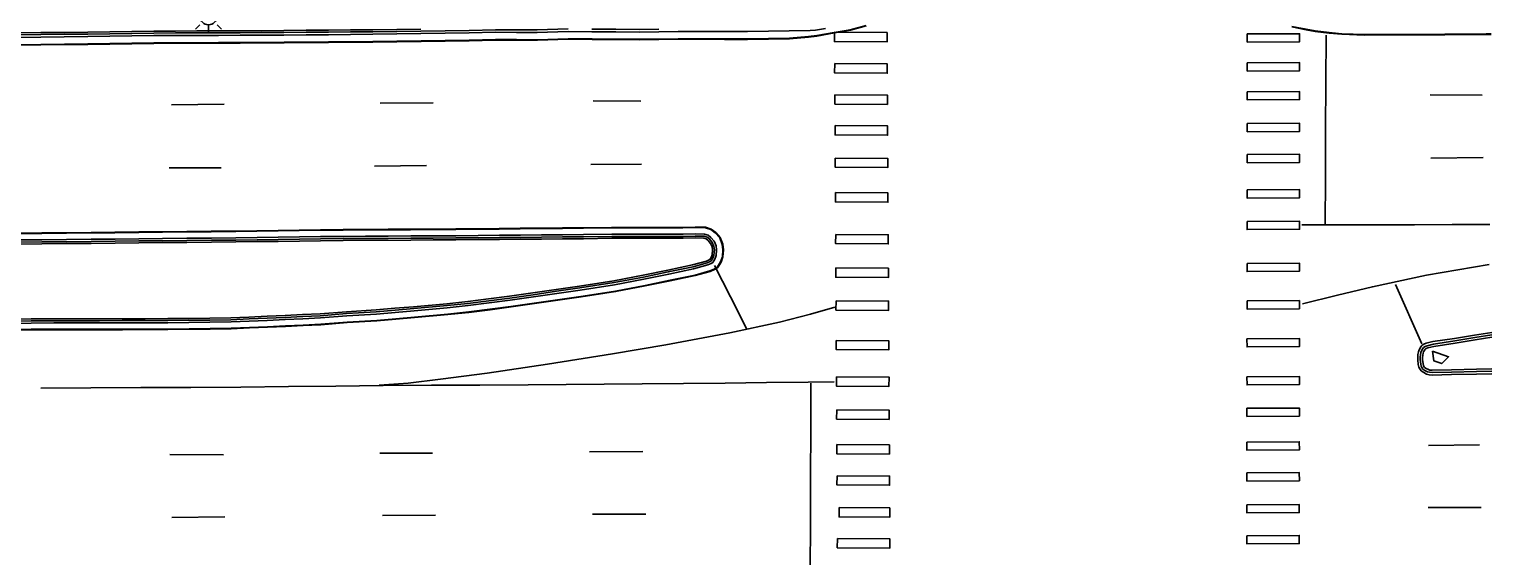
# Model space of a CAD drawing. Header units: feet. Extents: x 3174203 to 3175581, y 1715832 to 1717426.
# Drawn here: x 3175288.4 to 3175567.8, y 1716252 to 1716352.9 of the extents above; entities that cross this region are included whole.
import ezdxf

# ---------------------------------------------------------------- set-up
doc = ezdxf.new("R2010")
doc.units = ezdxf.units.FT
doc.header["$MEASUREMENT"] = 0
for name, color, linetype, lineweight in [('BACK_OF_CURB', 5, 'Continuous', 30), ('BOTTOM_OF_CURB', 3, 'Continuous', 30), ('GUTTER', 30, 'Continuous', 30), ('LIGHT_POLE', 5, 'Continuous', 30), ('PAINT_STRIPE', 4, 'Continuous', 30), ('SIGN_BOARD', 2, 'Continuous', 30), ('TOP_OF_CURB', 1, 'Continuous', 30)]:
    doc.layers.add(name, color=color, linetype=linetype, lineweight=lineweight)
doc.layers.add('PAVED_ROAD', color=140, linetype='Continuous', lineweight=30, true_color=0x38a9ff)

# ---------------------------------------------------------------- blocks, each defined once
blk = doc.blocks.new('SYM205')
at = {"lineweight": -2}
for p, q in [((0, 0.25), (0, 0.5)), ((-0.25, 0.25), (-0.375, 0.375)), ((0.25, 0.25), (0.375, 0.375)), ((0.25, 0), (0.5, 0)), ((-0.25, -0.25), (-0.375, -0.375)), ((0, -0.25), (0, -0.5)), ((0.25, -0.25), (0.375, -0.375))]:
    blk.add_line(p, q, dxfattribs=at)
at = {"lineweight": -2, "flags": 128}
blk.add_lwpolyline([(-0.5, 0), (-0.25, 0, 1), (0.25, 0, 1), (-0.25, 0)], format="xyb", dxfattribs=at)
blk = doc.blocks.new('SYM205_1')
at = {"layer": 'LIGHT_POLE', "ltscale": 0.25, "xscale": 26.246667, "yscale": 26.246667, "zscale": 26.246667}
blk.add_blockref('SYM205', (0, 0), dxfattribs=at)
blk = doc.blocks.new('SYM003')
at = {"layer": 'LIGHT_POLE', "ltscale": 0.25, "xscale": 0.5, "yscale": 0.5, "zscale": 0.5}
blk.add_blockref('SYM205_1', (0, 0), dxfattribs=at)
blk = doc.blocks.new('SYM207')
at = {"layer": 'SIGN_BOARD', "ltscale": 2.809322}
blk.add_3dface([(-1.322683, 1.213682), (-1.067804, -0.602562), (0.487143, -1.125157), (1.787212, 0.168493)], dxfattribs=at)
blk = doc.blocks.new('SYM008')
at = {"layer": 'SIGN_BOARD', "ltscale": 2.809322, "xscale": 0.5, "yscale": 0.5, "zscale": 0.5}
blk.add_blockref('SYM207', (0, 0), dxfattribs=at)

msp = doc.modelspace()

# ---------------------------------------------------------------- linework, layer by layer
at = {"layer": 'BACK_OF_CURB'}
for points in [[(3175286.061413, 1716352.1658, 5259.217713), (3175290.554278, 1716352.220058, 5259.211364), (3175295.047143, 1716352.274315, 5259.20931), (3175299.538874, 1716352.328559, 5259.211615), (3175303.739647, 1716352.390329, 5259.2172), (3175307.941553, 1716352.452116, 5259.225642), (3175312.148168, 1716352.513972, 5259.234598), (3175316.278622, 1716352.529639, 5259.24), (3175320.404368, 1716352.545287, 5259.303), (3175324.530113, 1716352.560936, 5259.228), (3175328.655858, 1716352.576584, 5259.209997), (3175332.779715, 1716352.592226, 5259.189334), (3175337.019396, 1716352.62686, 5259.169234), (3175341.260966, 1716352.661511, 5259.148512), (3175345.502536, 1716352.696161, 5259.130525), (3175349.744106, 1716352.730811, 5259.116244), (3175353.983025, 1716352.76544, 5259.105551), (3175358.585085, 1716352.831303, 5259.094615), (3175363.189794, 1716352.897203, 5259.08718)], [(3175286.064083, 1716311.800047, 5260.046137), (3175290.777953, 1716311.845692, 5260.029542), (3175295.492611, 1716311.891345, 5260.010596), (3175300.207765, 1716311.937002, 5259.994841), (3175304.749386, 1716311.986686, 5259.97825), (3175309.290512, 1716312.036364, 5259.959999), (3175313.830707, 1716312.086031, 5259.940143), (3175318.496597, 1716312.126076, 5259.924534), (3175323.163417, 1716312.166129, 5259.911491), (3175327.832771, 1716312.206203, 5259.894877), (3175331.884518, 1716312.267019, 5259.876373), (3175335.933729, 1716312.327797, 5259.857081), (3175339.982941, 1716312.388574, 5259.833564), (3175344.028887, 1716312.449303, 5259.811116), (3175348.330809, 1716312.478256, 5259.790003), (3175361.246375, 1716312.565181, 5259.736), (3175365.551563, 1716312.594156, 5259.717375), (3175369.856752, 1716312.623131, 5259.695501), (3175374.162868, 1716312.652113, 5259.673237), (3175378.183772, 1716312.688634, 5259.656808), (3175382.203748, 1716312.725147, 5259.643), (3175386.223724, 1716312.761661, 5259.624914), (3175390.2437, 1716312.798174, 5259.606282), (3175394.265707, 1716312.834705, 5259.583171), (3175399.645555, 1716312.911267, 5259.555047), (3175404.18479, 1716312.911267, 5259.535752), (3175408.72964, 1716312.911267, 5259.51685), (3175413.285207, 1716312.911267, 5259.497357), (3175415.6132, 1716312.974519, 5259.483774), (3175417.234954, 1716312.926088, 5259.470072), (3175417.701706, 1716312.787733, 5259.465592), (3175418.06749, 1716312.508924, 5259.464131), (3175418.553805, 1716311.941317, 5259.468), (3175418.829415, 1716311.252, 5259.473504), (3175418.889136, 1716310.674455, 5259.473601), (3175418.823198, 1716309.77292, 5259.472723), (3175418.649404, 1716309.251318, 5259.469544), (3175418.398109, 1716308.849077, 5259.467), (3175418.294991, 1716308.780302, 5259.467), (3175417.759358, 1716308.565959, 5259.463), (3175415.115138, 1716307.828318, 5259.455768), (3175410.382732, 1716306.847557, 5259.437244), (3175405.630282, 1716305.862643, 5259.414063), (3175400.045335, 1716304.797158, 5259.382337), (3175393.478577, 1716303.787588, 5259.344388), (3175389.02901, 1716303.144222, 5259.315603), (3175384.575948, 1716302.500351, 5259.282735), (3175380.128942, 1716301.857355, 5259.244921), (3175376.12921, 1716301.342225, 5259.213906), (3175372.132741, 1716300.827515, 5259.183441), (3175368.15901, 1716300.411786, 5259.152171), (3175361.804944, 1716299.838638, 5259.10029), (3175358.214378, 1716299.527416, 5259.073), (3175354.633, 1716299.216992, 5259.044), (3175348.953257, 1716298.878149, 5258.998024), (3175343.925162, 1716298.4872, 5258.96), (3175340.589285, 1716298.317045, 5258.937007), (3175337.246438, 1716298.146535, 5258.91043), (3175333.793533, 1716298.001376, 5258.879139), (3175330.337101, 1716297.856068, 5258.847087), (3175326.892122, 1716297.711242, 5258.814557), (3175322.880131, 1716297.659229, 5258.780026), (3175318.856679, 1716297.607067, 5258.747817), (3175314.837578, 1716297.554962, 5258.718291), (3175310.488802, 1716297.546548, 5258.681905), (3175306.135674, 1716297.538126, 5258.641067), (3175301.782547, 1716297.529704, 5258.5955), (3175297.42942, 1716297.521282, 5258.545937), (3175293.076292, 1716297.512861, 5258.493356), (3175288.714563, 1716297.504422, 5258.440115), (3175284.620731, 1716297.40723, 5258.387216)], [(3175567.78882, 1716293.98226, 5258.818501), (3175564.656703, 1716293.496369, 5258.81067), (3175560.807028, 1716292.873894, 5258.800524), (3175556.747762, 1716292.251695, 5258.786184), (3175555.584196, 1716291.95941, 5258.779753), (3175555.262769, 1716291.820067, 5258.775662), (3175555.064362, 1716291.700972, 5258.773349), (3175554.994817, 1716291.622701, 5258.772226), (3175554.789792, 1716291.234069, 5258.773417), (3175554.69425, 1716290.985555, 5258.770328), (3175554.623962, 1716290.563652, 5258.765009), (3175554.573319, 1716290.133003, 5258.755979), (3175554.573319, 1716289.743155, 5258.743777), (3175554.68129, 1716288.946536, 5258.7139), (3175554.743262, 1716288.605545, 5258.697), (3175554.828065, 1716288.435868, 5258.686566), (3175554.972083, 1716288.238708, 5258.679126), (3175555.26563, 1716288.036809, 5258.674138), (3175555.695325, 1716287.821871, 5258.669038), (3175555.999705, 1716287.736228, 5258.668418), (3175556.428541, 1716287.702359, 5258.669043), (3175560.103444, 1716287.783321, 5258.665194), (3175564.860469, 1716287.87649, 5258.664194), (3175567.798729, 1716287.934036, 5258.665928)]]:
    msp.add_polyline3d(points, dxfattribs=at)
at = {"layer": 'BOTTOM_OF_CURB'}
for points in [[(3175286.071836, 1716351.302697, 5258.756993), (3175290.564701, 1716351.356954, 5258.762626), (3175295.057566, 1716351.411212, 5258.768894), (3175299.550431, 1716351.465469, 5258.775429), (3175303.752338, 1716351.527256, 5258.778189), (3175307.954244, 1716351.589043, 5258.780351), (3175312.156151, 1716351.65083, 5258.779217), (3175316.281896, 1716351.666478, 5258.774911), (3175320.407641, 1716351.682127, 5258.767616), (3175324.533387, 1716351.697775, 5258.757272), (3175328.659132, 1716351.713424, 5258.743056), (3175332.784877, 1716351.729072, 5258.725168), (3175337.026447, 1716351.763722, 5258.703186), (3175341.268017, 1716351.798373, 5258.684032), (3175345.509587, 1716351.833023, 5258.667794), (3175349.751157, 1716351.867673, 5258.654634), (3175353.992727, 1716351.902324, 5258.642039), (3175358.597437, 1716351.968224, 5258.63175), (3175363.202146, 1716352.034125, 5258.624406), (3175367.806856, 1716352.100026, 5258.621122), (3175372.411565, 1716352.165927, 5258.614022), (3175377.427092, 1716352.28196, 5258.603142), (3175381.431213, 1716352.271314, 5258.593988), (3175385.435334, 1716352.260669, 5258.582905), (3175391.307575, 1716352.436715, 5258.566882), (3175395.876012, 1716352.401941, 5258.55061), (3175400.444449, 1716352.367166, 5258.530226), (3175405.012885, 1716352.332392, 5258.509092), (3175408.664997, 1716352.384553, 5258.492951), (3175412.317108, 1716352.436715, 5258.48057), (3175416.740298, 1716352.428021, 5258.469017), (3175421.163488, 1716352.419328, 5258.4545), (3175425.586679, 1716352.410634, 5258.44201), (3175429.583362, 1716352.476147, 5258.435445), (3175433.580046, 1716352.541659, 5258.429556), (3175437.57673, 1716352.607172, 5258.427402), (3175438.560868, 1716352.71429, 5258.425502), (3175440.490039, 1716353.02726, 5258.419876)], [(3175286.055654, 1716312.589052, 5259.594196), (3175290.770313, 1716312.634705, 5259.575), (3175295.484971, 1716312.680358, 5259.558962), (3175300.19963, 1716312.72601, 5259.540358), (3175304.740755, 1716312.775688, 5259.526962), (3175309.281881, 1716312.825366, 5259.513586), (3175313.823006, 1716312.875044, 5259.499662), (3175318.489825, 1716312.915096, 5259.48225), (3175323.156645, 1716312.955149, 5259.461565), (3175327.823464, 1716312.995202, 5259.441792), (3175331.872676, 1716313.05598, 5259.420373), (3175335.921887, 1716313.116757, 5259.394586), (3175339.971099, 1716313.177535, 5259.368), (3175344.02031, 1716313.238313, 5259.337264), (3175348.325499, 1716313.267288, 5259.308574), (3175352.630687, 1716313.296263, 5259.280595), (3175356.935876, 1716313.325238, 5259.2565), (3175361.241064, 1716313.354213, 5259.2345), (3175365.546253, 1716313.383188, 5259.214688), (3175369.851441, 1716313.412163, 5259.19825), (3175374.15663, 1716313.441138, 5259.182399), (3175378.176606, 1716313.477651, 5259.172285), (3175382.196582, 1716313.514164, 5259.158164), (3175386.216558, 1716313.550678, 5259.140871), (3175390.236534, 1716313.587191, 5259.12536), (3175394.25651, 1716313.623704, 5259.11034), (3175399.639941, 1716313.700317, 5259.090903), (3175404.18479, 1716313.700317, 5259.071927), (3175408.72964, 1716313.700317, 5259.052286), (3175413.27449, 1716313.700317, 5259.028977), (3175415.614262, 1716313.763889, 5259.014914), (3175417.360944, 1716313.711727, 5259.001721), (3175418.064831, 1716313.50308, 5258.994755), (3175418.612298, 1716313.085786, 5258.990083), (3175419.237976, 1716312.355522, 5258.988725), (3175419.602954, 1716311.442692, 5258.988179), (3175419.681164, 1716310.686347, 5258.984644), (3175419.602954, 1716309.617032, 5258.97545), (3175419.368325, 1716308.912849, 5258.975882), (3175418.977277, 1716308.286908, 5258.977794), (3175418.664438, 1716308.078262, 5258.985951), (3175418.012691, 1716307.817453, 5259.004), (3175415.301423, 1716307.061108, 5259.054), (3175410.542855, 1716306.074926, 5259.003), (3175405.784286, 1716305.088743, 5259.031), (3175400.179261, 1716304.019428, 5258.999), (3175393.594987, 1716303.007165, 5258.941586), (3175389.141925, 1716302.363293, 5258.906792), (3175384.688863, 1716301.719422, 5258.873464), (3175380.235801, 1716301.075551, 5258.843514), (3175376.23, 1716300.559639, 5258.812881), (3175372.2242, 1716300.043727, 5258.7784), (3175368.235508, 1716299.626433, 5258.744684), (3175361.874456, 1716299.052655, 5258.68977), (3175358.282515, 1716298.741314, 5258.655197), (3175354.690574, 1716298.429974, 5258.616564), (3175349.007339, 1716298.090923, 5258.556612), (3175343.975852, 1716297.69971, 5258.504059), (3175340.62948, 1716297.52902, 5258.471461), (3175337.283108, 1716297.35833, 5258.438375), (3175333.826676, 1716297.213023, 5258.401484), (3175330.370244, 1716297.067715, 5258.36725), (3175326.913812, 1716296.922407, 5258.336433), (3175322.89036, 1716296.870246, 5258.300569), (3175318.866908, 1716296.818084, 5258.265431), (3175314.843456, 1716296.765922, 5258.234118), (3175310.490328, 1716296.7575, 5258.200027), (3175306.137201, 1716296.749078, 5258.161464), (3175301.784073, 1716296.740656, 5258.118), (3175297.430946, 1716296.732234, 5258.06975), (3175293.077819, 1716296.723812, 5258.016827), (3175288.724691, 1716296.71539, 5257.960231), (3175284.639459, 1716296.618402, 5257.902997)], [(3175567.787284, 1716294.920203, 5258.480961), (3175564.511649, 1716294.412047, 5258.477), (3175560.662802, 1716293.789707, 5258.492), (3175556.564192, 1716293.161477, 5258.443), (3175555.284906, 1716292.840124, 5258.411307), (3175554.837993, 1716292.64638, 5258.400457), (3175554.465566, 1716292.42283, 5258.394167), (3175554.227213, 1716292.15457, 5258.39245), (3175553.944169, 1716291.618049, 5258.394444), (3175553.795198, 1716291.230562, 5258.399696), (3175553.705816, 1716290.694041, 5258.410497), (3175553.646227, 1716290.187328, 5258.424), (3175553.646227, 1716289.680614, 5258.414), (3175553.765404, 1716288.801316, 5258.357), (3175553.854786, 1716288.309506, 5258.324847), (3175554.033551, 1716287.951826, 5258.30054), (3175554.316596, 1716287.564338, 5258.280057), (3175554.793302, 1716287.236465, 5258.256761), (3175555.359391, 1716286.953301, 5258.23716), (3175555.836097, 1716286.819171, 5258.218705), (3175556.402186, 1716286.774461, 5258.194), (3175560.122731, 1716286.856429, 5258.165), (3175564.878623, 1716286.949575, 5258.214), (3175567.800248, 1716287.006797, 5258.218915)]]:
    msp.add_polyline3d(points, dxfattribs=at)
at = {"layer": 'GUTTER'}
for points in [[(3175286.087411, 1716349.915975, 5258.8455), (3175290.581274, 1716349.970245, 5258.845313), (3175295.075137, 1716350.024514, 5258.846844), (3175299.569, 1716350.078784, 5258.845068), (3175303.768992, 1716350.140542, 5258.839862), (3175307.968984, 1716350.202301, 5258.830771), (3175312.168976, 1716350.26406, 5258.820964), (3175316.293815, 1716350.279705, 5258.81275), (3175320.418654, 1716350.29535, 5258.8075), (3175324.543493, 1716350.310995, 5258.8042), (3175328.668333, 1716350.32664, 5258.79645), (3175332.793172, 1716350.342285, 5258.78785), (3175337.0362, 1716350.376947, 5258.7745), (3175341.279229, 1716350.411609, 5258.763469), (3175345.522257, 1716350.446272, 5258.755), (3175349.765286, 1716350.480934, 5258.744442), (3175354.008314, 1716350.515596, 5258.73106), (3175358.615617, 1716350.581534, 5258.716), (3175363.22292, 1716350.647472, 5258.700875), (3175367.830223, 1716350.71341, 5258.6895), (3175372.437526, 1716350.779347, 5258.682842), (3175377.441288, 1716350.895109, 5258.672391), (3175381.447781, 1716350.884457, 5258.66), (3175385.454274, 1716350.873805, 5258.644577), (3175391.323081, 1716351.049748, 5258.625077), (3175395.887891, 1716351.015001, 5258.614), (3175400.452701, 1716350.980254, 5258.599937), (3175405.017511, 1716350.945508, 5258.585306), (3175408.671579, 1716350.997697, 5258.571), (3175412.325648, 1716351.049887, 5258.557768), (3175416.749326, 1716351.041192, 5258.542479), (3175421.173004, 1716351.032498, 5258.526631), (3175425.596681, 1716351.023803, 5258.507607), (3175429.599728, 1716351.08942, 5258.487092), (3175433.602775, 1716351.155037, 5258.46282), (3175437.268357, 1716351.452541, 5258.439821), (3175438.832561, 1716351.646284, 5258.429028), (3175442.175816, 1716352.270828, 5258.403672), (3175445.232532, 1716352.772884, 5258.376882), (3175448.243626, 1716353.594431, 5258.346)], [(3175567.693807, 1716351.980304, 5257.553594), (3175566.728445, 1716351.973825, 5257.559918), (3175562.77209, 1716351.947274, 5257.58992), (3175558.815735, 1716351.920722, 5257.624108), (3175554.859379, 1716351.894171, 5257.659061), (3175551.072626, 1716351.882339, 5257.696595), (3175547.285873, 1716351.870507, 5257.732897), (3175543.49912, 1716351.858675, 5257.7648), (3175539.172314, 1716352.002837, 5257.797402), (3175536.74481, 1716352.231291, 5257.815225), (3175534.049466, 1716352.566446, 5257.831), (3175532.329197, 1716352.857691, 5257.837492), (3175529.602045, 1716353.410031, 5257.846192)], [(3175286.042805, 1716313.791828, 5259.465), (3175290.757612, 1716313.837482, 5259.449), (3175295.47242, 1716313.883136, 5259.438), (3175300.187228, 1716313.92879, 5259.423), (3175304.728574, 1716313.97847, 5259.407), (3175309.26992, 1716314.028151, 5259.393), (3175313.811266, 1716314.077831, 5259.374895), (3175318.477269, 1716314.117877, 5259.35175), (3175323.143273, 1716314.157922, 5259.33075), (3175327.809276, 1716314.197968, 5259.312899), (3175331.858766, 1716314.25875, 5259.295), (3175335.908256, 1716314.319532, 5259.27325), (3175339.957746, 1716314.380314, 5259.2495), (3175344.007236, 1716314.441096, 5259.227), (3175348.312934, 1716314.470074, 5259.206375), (3175352.618632, 1716314.499053, 5259.19), (3175356.924329, 1716314.528031, 5259.175875), (3175361.230027, 1716314.55701, 5259.1585), (3175365.535724, 1716314.585988, 5259.138063), (3175369.841422, 1716314.614966, 5259.12025), (3175374.14712, 1716314.643945, 5259.103914), (3175378.166194, 1716314.68045, 5259.08425), (3175382.185268, 1716314.716955, 5259.0695), (3175386.204341, 1716314.75346, 5259.056063), (3175390.223415, 1716314.789965, 5259.03975), (3175394.242489, 1716314.82647, 5259.023092), (3175399.631382, 1716314.90316, 5259.005275), (3175404.173639, 1716314.90316, 5258.989), (3175408.715895, 1716314.90316, 5258.97225), (3175413.258152, 1716314.90316, 5258.95643), (3175415.615881, 1716314.96722, 5258.951), (3175417.553006, 1716314.909371, 5258.945), (3175418.618385, 1716314.59357, 5258.938356), (3175419.442816, 1716313.965168, 5258.929), (3175420.28094, 1716312.986946, 5258.918913), (3175420.782152, 1716311.733387, 5258.912428), (3175420.888546, 1716310.704477, 5258.91), (3175420.79163, 1716309.379394, 5258.909), (3175420.464263, 1716308.39688, 5258.911), (3175419.860172, 1716307.429928, 5258.913), (3175419.227631, 1716307.008056, 5258.913), (3175418.398877, 1716306.676415, 5258.913), (3175415.5854, 1716305.891557, 5258.908736), (3175410.802227, 1716304.900276, 5258.89829), (3175406.019054, 1716303.908994, 5258.88726), (3175400.383421, 1716302.83384, 5258.870527), (3175397.077933, 1716302.325655, 5258.85863), (3175393.772444, 1716301.817471, 5258.8434), (3175389.314529, 1716301.172898, 5258.818267), (3175384.856614, 1716300.528325, 5258.789223), (3175380.398699, 1716299.883752, 5258.756499), (3175376.38116, 1716299.366329, 5258.724), (3175372.363622, 1716298.848905, 5258.69), (3175368.352122, 1716298.429225, 5258.654087), (3175361.980421, 1716297.854486, 5258.597745), (3175358.379381, 1716297.542357, 5258.568), (3175354.778341, 1716297.230228, 5258.535001), (3175349.089784, 1716296.890859, 5258.478261), (3175344.053124, 1716296.499244, 5258.423984), (3175340.696066, 1716296.328009, 5258.387765), (3175337.339007, 1716296.156774, 5258.354717), (3175333.874964, 1716296.011146, 5258.321), (3175330.41092, 1716295.865519, 5258.28834), (3175326.946876, 1716295.719891, 5258.258361), (3175322.91539, 1716295.667625, 5258.224), (3175318.883903, 1716295.615359, 5258.18875), (3175314.852416, 1716295.563094, 5258.15048), (3175310.500368, 1716295.554674, 5258.105836), (3175306.148321, 1716295.546254, 5258.060587), (3175301.796274, 1716295.537834, 5258.012), (3175297.444226, 1716295.529414, 5257.961), (3175293.092179, 1716295.520994, 5257.913), (3175288.740131, 1716295.512574, 5257.862), (3175284.656191, 1716295.415617, 5257.81625)]]:
    msp.add_polyline3d(points, dxfattribs=at)
at = {"layer": 'PAINT_STRIPE', "extrusion": (0.9999883091289504, -0.0048354529695625, 4.26246609e-08), "elevation": 3167199.67252, "flags": 128}
msp.add_lwpolyline([(1731650.580258, 5258.218999), (1731659.641235, 5258.09814), (1731668.702211, 5257.973485), (1731677.763188, 5257.84814), (1731686.824164, 5257.718999)], dxfattribs=at)
at = {"layer": 'PAINT_STRIPE', "extrusion": (0.0025754946538137, 1.59056222483e-05, 0.9999966832816495), "elevation": 13464.307881, "flags": 128}
msp.add_lwpolyline([(3175331.336221, 1716338.547616), (3175341.430984, 1716338.609959)], dxfattribs=at)
at = {"layer": 'PAINT_STRIPE', "extrusion": (0.0041764859314635, -3.81594344393e-05, 0.9999912777165217), "elevation": 18455.239814, "flags": 128}
msp.add_lwpolyline([(3175346.460809, 1716339.892012), (3175355.558608, 1716339.808889)], dxfattribs=at)
at = {"layer": 'PAINT_STRIPE', "extrusion": (0.0099372212162496, -9.18079599225e-05, 0.9999506203837256), "elevation": 36656.225254, "flags": 128}
msp.add_lwpolyline([(3175346.970634, 1716343.714287), (3175356.932328, 1716343.622258)], dxfattribs=at)
at = {"layer": 'PAINT_STRIPE', "extrusion": (0.0021746454016301, 2.23374977287e-05, 0.9999976352064106), "elevation": 12202.54053, "flags": 128}
msp.add_lwpolyline([(3175296.560163, 1716338.146852), (3175306.675688, 1716338.250756)], dxfattribs=at)
at = {"layer": 'PAINT_STRIPE', "extrusion": (0.009206579009696, 0.0001148972103509, 0.9999576119524114), "elevation": 34691.022076, "flags": 128}
msp.add_lwpolyline([(3175373.160492, 1716324.254877), (3175383.15179, 1716324.379563)], dxfattribs=at)
at = {"layer": 'PAINT_STRIPE', "extrusion": (0.0031092731314035, 4.8605332425e-06, 0.999995166186802), "elevation": 15140.457662, "flags": 128}
msp.add_lwpolyline([(3175283.366228, 1716326.320164), (3175293.33638, 1716326.33575)], dxfattribs=at)
at = {"layer": 'PAINT_STRIPE', "extrusion": (0.0040171192928906, 4.58169644588e-05, 0.9999919302941362), "elevation": 18093.445502, "flags": 128}
msp.add_lwpolyline([(3175307.563251, 1716325.861377), (3175317.51934, 1716325.97493)], dxfattribs=at)
at = {"layer": 'PAINT_STRIPE', "extrusion": (0.0037030834001436, 3.16652309057e-05, 0.9999931430618136), "elevation": 17071.980716, "flags": 128}
msp.add_lwpolyline([(3175354.394306, 1716326.463609), (3175364.115224, 1716326.546733)], dxfattribs=at)
at = {"layer": 'PAINT_STRIPE', "extrusion": (-0.8925602590951255, -0.4509281360526607, 3.401623235e-07), "elevation": -3608184.495565, "flags": 128}
msp.add_lwpolyline([(-100022.189284, 5260.146368), (-100015.423593, 5260.069493), (-100008.657902, 5259.995368)], dxfattribs=at)
at = {"layer": 'PAINT_STRIPE', "extrusion": (-0.0003247597865687, 0.0007376566015515, 0.999999675196857), "elevation": 5493.098568, "flags": 128}
msp.add_lwpolyline([(3175555.960749, 1716289.129848), (3175550.961415, 1716300.48529)], dxfattribs=at)
at = {"layer": 'PAINT_STRIPE', "extrusion": (-0.9999917175308785, 0.0040699962706221, 3.63888854e-08), "elevation": -3168426.13857, "flags": 128}
msp.add_lwpolyline([(-1729159.33235, 5258.386295), (-1729168.248447, 5258.482417), (-1729177.164543, 5258.579065), (-1729186.080639, 5258.678803), (-1729194.996736, 5258.782295)], dxfattribs=at)
at = {"layer": 'PAINT_STRIPE', "extrusion": (-0.0082429265945007, -2.97719096576e-05, 0.9999660260602814), "elevation": -20967.4555, "flags": 128}
msp.add_lwpolyline([(3175290.827442, 1716271.192811), (3175300.89655, 1716271.229177)], dxfattribs=at)
at = {"layer": 'PAINT_STRIPE', "extrusion": (-0.0057759038591189, -4.11290479002e-05, 0.9999833184823692), "elevation": -13153.107878, "flags": 128}
msp.add_lwpolyline([(3175372.800244, 1716271.560313), (3175383.014577, 1716271.633046)], dxfattribs=at)
at = {"layer": 'PAINT_STRIPE', "extrusion": (0.0103605666243049, 0.0001132082622957, 0.9999463214808645), "elevation": 38352.537907, "flags": 128}
msp.add_lwpolyline([(3175330.826963, 1716268.986418), (3175340.574301, 1716269.09292)], dxfattribs=at)
at = {"layer": 'PAINT_STRIPE', "extrusion": (-0.0116082473348429, 4.11834354203e-05, 0.999932621178916), "elevation": -31531.906777, "flags": 128}
msp.add_lwpolyline([(3175162.309165, 1716272.858932), (3175172.560368, 1716272.822566)], dxfattribs=at)
at = {"layer": 'PAINT_STRIPE', "extrusion": (0.0116476426657199, 1.30669908378e-05, 0.9999321638239193), "elevation": 42267.636077, "flags": 128}
msp.add_lwpolyline([(3175278.982708, 1716260.911874), (3175289.1135, 1716260.923239)], dxfattribs=at)
at = {"layer": 'PAINT_STRIPE', "extrusion": (-0.0115073130891158, -0.0001631330871675, 0.9999337753736819), "elevation": -31562.308857, "flags": 128}
msp.add_lwpolyline([(3175165.874387, 1716254.409956), (3175175.952908, 1716254.552824)], dxfattribs=at)
at = {"layer": 'PAINT_STRIPE', "extrusion": (-0.0109833042886641, -7.90538897205e-05, 0.9999396785693551), "elevation": -29754.07486, "flags": 128}
msp.add_lwpolyline([(3175222.08003, 1716257.580753), (3175232.185755, 1716257.653486)], dxfattribs=at)
at = {"layer": 'PAINT_STRIPE', "extrusion": (-0.006591440637824, -8.1818274377e-06, 0.9999782761857259), "elevation": -15686.408461, "flags": 128}
msp.add_lwpolyline([(3175361.655042, 1716260.037934), (3175371.819724, 1716260.050551)], dxfattribs=at)
at = {"layer": 'PAINT_STRIPE'}
for points in [[(3175531.501449, 1716315.490694, 5258.384), (3175538.662268, 1716315.490694, 5258.337625), (3175545.823087, 1716315.490694, 5258.287), (3175553.032371, 1716315.514939, 5258.23575), (3175560.241656, 1716315.539183, 5258.188), (3175567.450941, 1716315.563427, 5258.14)], [(3175531.624128, 1716300.391778, 5258.463), (3175538.312405, 1716302.028271, 5258.4205), (3175545.000683, 1716303.664763, 5258.382282), (3175555.360243, 1716305.846753, 5258.322), (3175567.282825, 1716307.883277, 5258.249)], [(3175355.236082, 1716284.836755, 5258.306), (3175360.749312, 1716285.249403, 5258.348672), (3175366.939084, 1716285.955952, 5258.393329), (3175375.849864, 1716287.161242, 5258.453943), (3175387.377796, 1716288.865272, 5258.528778), (3175399.819654, 1716290.839454, 5258.609), (3175409.997468, 1716292.564265, 5258.670356), (3175422.210845, 1716294.829378, 5258.74015), (3175431.703214, 1716296.865902, 5258.791414), (3175437.602192, 1716298.382905, 5258.821), (3175442.254907, 1716299.754441, 5258.845)], [(3175290.549531, 1716284.262394, 5257.607), (3175300.112652, 1716284.31532, 5257.714121), (3175309.675772, 1716284.368246, 5257.817183), (3175319.238893, 1716284.421172, 5257.916009), (3175328.802014, 1716284.474099, 5258.016998), (3175337.865114, 1716284.571076, 5258.114072), (3175346.928215, 1716284.668053, 5258.215), (3175355.991316, 1716284.765031, 5258.309), (3175365.231218, 1716284.81253, 5258.374), (3175374.47112, 1716284.860029, 5258.454), (3175383.711022, 1716284.907528, 5258.504), (3175390.958387, 1716284.967149, 5258.518026), (3175398.205752, 1716285.02677, 5258.535857), (3175405.453117, 1716285.086392, 5258.557674), (3175413.38636, 1716285.168216, 5258.585879), (3175421.319602, 1716285.250041, 5258.613363), (3175429.252845, 1716285.331866, 5258.636921), (3175437.186087, 1716285.41369, 5258.656782), (3175442.134789, 1716285.455252, 5258.667)]]:
    msp.add_polyline3d(points, dxfattribs=at)
for points in [[(3175442.226155, 1716352.284659, 5258.458702), (3175452.26666, 1716352.221745, 5258.411944), (3175452.255604, 1716350.457216, 5258.412298), (3175442.215098, 1716350.52013, 5258.459056)], [(3175521.065651, 1716351.960858, 5257.99275), (3175531.078912, 1716352.023092, 5257.910493), (3175531.088599, 1716350.464564, 5257.91025), (3175521.075338, 1716350.402331, 5257.992507)], [(3175442.259784, 1716346.294426, 5258.566), (3175452.300289, 1716346.231512, 5258.529449), (3175452.289233, 1716344.466982, 5258.529674), (3175442.248727, 1716344.529896, 5258.567)], [(3175521.072308, 1716346.433173, 5258.097782), (3175531.085569, 1716346.495407, 5258.015281), (3175531.095255, 1716344.93688, 5258.015718), (3175521.081994, 1716344.874646, 5258.098219)], [(3175442.293211, 1716340.340139, 5258.629847), (3175452.333717, 1716340.277225, 5258.581345), (3175452.32266, 1716338.512696, 5258.582153), (3175442.282154, 1716338.57561, 5258.630655)], [(3175521.068088, 1716340.905731, 5258.163089), (3175531.081349, 1716340.967964, 5258.094745), (3175531.091036, 1716339.409437, 5258.095), (3175521.077775, 1716339.347203, 5258.163255)], [(3175442.326303, 1716334.445537, 5258.701832), (3175452.366809, 1716334.382624, 5258.650904), (3175452.355752, 1716332.618094, 5258.651668), (3175442.315246, 1716332.681008, 5258.702596)], [(3175521.063455, 1716334.836138, 5258.233518), (3175531.076716, 1716334.898372, 5258.17152), (3175531.086402, 1716333.339845, 5258.171982), (3175521.073141, 1716333.277611, 5258.23398)], [(3175442.361075, 1716328.251702, 5258.780436), (3175452.401581, 1716328.188788, 5258.728054), (3175452.390524, 1716326.424259, 5258.728564), (3175442.350019, 1716326.487173, 5258.780946)], [(3175521.058933, 1716328.912381, 5258.311219), (3175531.072194, 1716328.974615, 5258.254591), (3175531.08188, 1716327.416087, 5258.254781), (3175521.068619, 1716327.353854, 5258.311409)], [(3175521.053766, 1716322.144151, 5258.388089), (3175531.067027, 1716322.206385, 5258.332926), (3175531.076713, 1716320.647857, 5258.333411), (3175521.063452, 1716320.585624, 5258.388574)], [(3175442.398192, 1716321.640206, 5258.848), (3175452.438698, 1716321.577292, 5258.789309), (3175452.427641, 1716319.812762, 5258.789489), (3175442.387135, 1716319.875676, 5258.847691)], [(3175442.442999, 1716313.65893, 5258.855461), (3175452.483504, 1716313.596016, 5258.816659), (3175452.472448, 1716311.831487, 5258.816539), (3175442.431942, 1716311.894401, 5258.855)], [(3175521.049181, 1716316.138471, 5258.438), (3175531.062442, 1716316.200705, 5258.384056), (3175531.072129, 1716314.642177, 5258.384257), (3175521.058868, 1716314.579944, 5258.438444)], [(3175521.043054, 1716308.111751, 5258.480909), (3175531.056315, 1716308.173985, 5258.438926), (3175531.066001, 1716306.615457, 5258.439091), (3175521.05274, 1716306.553224, 5258.481074)], [(3175442.479036, 1716307.239734, 5258.851476), (3175452.519542, 1716307.17682, 5258.815), (3175452.508485, 1716305.412291, 5258.814), (3175442.467979, 1716305.475205, 5258.851401)], [(3175442.514294, 1716300.959384, 5258.84064), (3175452.554799, 1716300.89647, 5258.812), (3175452.543743, 1716299.131941, 5258.81136), (3175442.503237, 1716299.194855, 5258.840461)], [(3175521.037573, 1716300.931949, 5258.494787), (3175531.050834, 1716300.994183, 5258.461591), (3175531.06052, 1716299.435656, 5258.461213), (3175521.047259, 1716299.373422, 5258.494409)], [(3175442.556759, 1716293.395186, 5258.73685), (3175452.597265, 1716293.332272, 5258.717449), (3175452.586208, 1716291.567743, 5258.71715), (3175442.545702, 1716291.630657, 5258.736551)], [(3175521.032061, 1716293.711617, 5258.416133), (3175531.045322, 1716293.773851, 5258.377079), (3175531.055008, 1716292.215324, 5258.376867), (3175521.041747, 1716292.15309, 5258.415921)], [(3175442.595855, 1716286.431068, 5258.647345), (3175452.636361, 1716286.368154, 5258.645404), (3175452.625304, 1716284.603625, 5258.644655), (3175442.584799, 1716284.666539, 5258.646596)], [(3175521.026516, 1716286.4473, 5258.335645), (3175531.039777, 1716286.509534, 5258.282922), (3175531.049463, 1716284.951007, 5258.282355), (3175521.036202, 1716284.888773, 5258.335078)], [(3175442.631366, 1716280.105617, 5258.577), (3175452.671872, 1716280.042703, 5258.5673), (3175452.660815, 1716278.278173, 5258.567), (3175442.62031, 1716278.341087, 5258.5767)], [(3175521.021907, 1716280.410437, 5258.252098), (3175531.035168, 1716280.472671, 5258.210115), (3175531.044855, 1716278.914143, 5258.209902), (3175521.031594, 1716278.85191, 5258.251885)], [(3175442.668518, 1716273.487939, 5258.515), (3175452.709024, 1716273.425026, 5258.50468), (3175452.697967, 1716271.660496, 5258.50465), (3175442.657461, 1716271.72341, 5258.516)], [(3175521.016977, 1716273.952853, 5258.199622), (3175531.030238, 1716274.015087, 5258.149828), (3175531.039925, 1716272.456559, 5258.149378), (3175521.026664, 1716272.394325, 5258.199172)], [(3175442.702001, 1716267.523701, 5258.466985), (3175452.742507, 1716267.460787, 5258.460195), (3175452.73145, 1716265.696258, 5258.460015), (3175442.690944, 1716265.759172, 5258.466805)], [(3175521.01249, 1716268.074446, 5258.157003), (3175531.025751, 1716268.136679, 5258.103792), (3175531.035437, 1716266.578152, 5258.103497), (3175521.022176, 1716266.515918, 5258.156708)], [(3175443.09547, 1716261.424278, 5258.400514), (3175452.776736, 1716261.363615, 5258.410677), (3175452.765679, 1716259.599086, 5258.409986), (3175443.084414, 1716259.659749, 5258.399823)], [(3175521.007826, 1716261.964877, 5258.114873), (3175531.021087, 1716262.027111, 5258.058), (3175531.030773, 1716260.468584, 5258.057127), (3175521.017512, 1716260.40635, 5258.114731)], [(3175442.769385, 1716255.520749, 5258.338725), (3175452.809891, 1716255.457835, 5258.347455), (3175452.798834, 1716253.693306, 5258.347275), (3175442.758329, 1716253.75622, 5258.338545)], [(3175521.003314, 1716256.054041, 5258.067932), (3175531.016575, 1716256.116275, 5258.008375), (3175531.026261, 1716254.557747, 5258.008068), (3175521.013, 1716254.495513, 5258.067625)]]:
    msp.add_3dface(points, dxfattribs=at)
at = {"layer": 'PAVED_ROAD'}
for points in [[(3175286.088619, 1716349.815982, 5258.8515), (3175290.582481, 1716349.870252, 5258.8515), (3175295.076344, 1716349.924521, 5258.853216), (3175299.570338, 1716349.978793, 5258.851705), (3175303.770462, 1716350.040553, 5258.84714), (3175307.970454, 1716350.102312, 5258.838913), (3175312.169901, 1716350.164062, 5258.83), (3175316.294195, 1716350.179705, 5258.820563), (3175324.543873, 1716350.210996, 5258.81081), (3175328.668712, 1716350.226641, 5258.805247), (3175332.79377, 1716350.242287, 5258.795957), (3175337.037017, 1716350.276951, 5258.782907), (3175341.280046, 1716350.311613, 5258.772039), (3175345.523074, 1716350.346275, 5258.76375), (3175349.766103, 1716350.380937, 5258.75375), (3175354.009438, 1716350.415602, 5258.741528), (3175358.617048, 1716350.481544, 5258.725), (3175363.224351, 1716350.547482, 5258.710688), (3175367.831654, 1716350.61342, 5258.69975), (3175372.439398, 1716350.679364, 5258.691574), (3175377.442312, 1716350.795105, 5258.679335), (3175381.447515, 1716350.784457, 5258.667), (3175385.45564, 1716350.773801, 5258.652981), (3175391.324199, 1716350.949737, 5258.633593), (3175395.88713, 1716350.915004, 5258.62225), (3175400.45194, 1716350.880257, 5258.608878), (3175405.017844, 1716350.845502, 5258.592167), (3175408.673008, 1716350.897708, 5258.578248), (3175412.326264, 1716350.949886, 5258.564687), (3175416.749129, 1716350.941193, 5258.552), (3175421.172807, 1716350.932498, 5258.535632), (3175425.597402, 1716350.923802, 5258.51522), (3175429.601367, 1716350.989434, 5258.492508), (3175433.607645, 1716351.055104, 5258.469), (3175437.278552, 1716351.353039, 5258.447557), (3175438.847903, 1716351.54742, 5258.435464), (3175442.193103, 1716352.172327, 5258.407388), (3175445.253854, 1716352.675046, 5258.378182), (3175448.274752, 1716353.499268, 5258.345)], [(3175567.693971, 1716351.880302, 5257.575096), (3175566.729117, 1716351.873827, 5257.580933), (3175562.772761, 1716351.847276, 5257.607998), (3175558.816406, 1716351.820724, 5257.638189), (3175554.859871, 1716351.794172, 5257.668947), (3175551.072939, 1716351.78234, 5257.701364), (3175547.286186, 1716351.770508, 5257.735932), (3175543.497611, 1716351.75867, 5257.766889), (3175539.165958, 1716351.902993, 5257.801592), (3175536.733952, 1716352.131871, 5257.818919), (3175534.034942, 1716352.467482, 5257.834), (3175532.310921, 1716352.759363, 5257.839857), (3175529.579211, 1716353.312626, 5257.845)], [(3175286.041736, 1716313.891822, 5259.464867), (3175290.756644, 1716313.937477, 5259.454565), (3175295.471452, 1716313.983131, 5259.440536), (3175300.186196, 1716314.028785, 5259.423022), (3175304.72748, 1716314.078464, 5259.405541), (3175309.268826, 1716314.128145, 5259.385), (3175313.810289, 1716314.177826, 5259.365), (3175318.476411, 1716314.217873, 5259.34675), (3175323.142415, 1716314.257919, 5259.32775), (3175327.808097, 1716314.297962, 5259.310434), (3175331.857266, 1716314.358739, 5259.292), (3175335.906756, 1716314.419521, 5259.2705), (3175339.956246, 1716314.480303, 5259.247501), (3175344.006149, 1716314.541091, 5259.224125), (3175348.312261, 1716314.570072, 5259.203656), (3175352.617959, 1716314.59905, 5259.187), (3175356.923656, 1716314.628029, 5259.17375), (3175361.229354, 1716314.657007, 5259.156), (3175365.535051, 1716314.685986, 5259.13475), (3175369.840749, 1716314.714964, 5259.11725), (3175374.146329, 1716314.743942, 5259.100932), (3175378.165285, 1716314.780446, 5259.08225), (3175382.184359, 1716314.816951, 5259.06825), (3175386.203433, 1716314.853456, 5259.055313), (3175390.222507, 1716314.889961, 5259.039), (3175394.241324, 1716314.926464, 5259.022738), (3175399.630671, 1716315.00316, 5259.005), (3175404.173639, 1716315.00316, 5258.987), (3175408.715895, 1716315.00316, 5258.972), (3175413.256794, 1716315.00316, 5258.954933), (3175415.616015, 1716315.067261, 5258.949), (3175417.568973, 1716315.008939, 5258.944), (3175418.664406, 1716314.68423, 5258.937356), (3175419.511862, 1716314.038277, 5258.928), (3175420.367648, 1716313.03944, 5258.917356), (3175420.880186, 1716311.757554, 5258.911), (3175420.988924, 1716310.705984, 5258.909), (3175420.890452, 1716309.359638, 5258.908), (3175420.555375, 1716308.353984, 5258.91), (3175419.933573, 1716307.358681, 5258.913), (3175419.274453, 1716306.919083, 5258.912), (3175418.430983, 1716306.581553, 5258.912), (3175415.609009, 1716305.794325, 5258.910462), (3175410.82252, 1716304.802356, 5258.90123), (3175406.038571, 1716303.810914, 5258.888517), (3175400.400395, 1716302.735274, 5258.869959), (3175397.093128, 1716302.226817, 5258.855615), (3175393.787197, 1716301.718564, 5258.840607), (3175389.328839, 1716301.073927, 5258.815533), (3175384.870924, 1716300.429355, 5258.786667), (3175380.412242, 1716299.784671, 5258.753923), (3175376.393934, 1716299.267148, 5258.721001), (3175372.375213, 1716298.749572, 5258.689), (3175368.361817, 1716298.329694, 5258.654082), (3175361.989231, 1716297.754874, 5258.596825), (3175358.388016, 1716297.44273, 5258.566751), (3175354.785637, 1716297.130485, 5258.533397), (3175349.096638, 1716296.79109, 5258.476041), (3175344.059548, 1716296.399442, 5258.421188), (3175340.70116, 1716296.228139, 5258.384496), (3175337.343655, 1716296.056881, 5258.351217), (3175333.879164, 1716295.911235, 5258.319749), (3175330.41512, 1716295.765607, 5258.287), (3175326.949625, 1716295.619918, 5258.256), (3175322.916686, 1716295.567634, 5258.219), (3175318.885199, 1716295.515368, 5258.185), (3175314.853161, 1716295.463095, 5258.148766), (3175310.500562, 1716295.454674, 5258.105778), (3175306.148514, 1716295.446254, 5258.059), (3175301.796467, 1716295.437834, 5258.008), (3175297.44442, 1716295.429414, 5257.95575), (3175293.092372, 1716295.420994, 5257.907), (3175288.741415, 1716295.412577, 5257.859998), (3175284.658565, 1716295.315645, 5257.812)]]:
    msp.add_polyline3d(points, dxfattribs=at)
at = {"layer": 'TOP_OF_CURB'}
for points in [[(3175286.065885, 1716351.795483, 5259.103049), (3175290.55875, 1716351.84974, 5259.102578), (3175295.051615, 1716351.903998, 5259.105276), (3175299.543833, 1716351.958247, 5259.11105), (3175303.745092, 1716352.020025, 5259.116777), (3175307.946998, 1716352.081811, 5259.121328), (3175312.151593, 1716352.143638, 5259.121982), (3175316.280027, 1716352.159296, 5259.121911), (3175320.405772, 1716352.174945, 5259.117845), (3175324.531517, 1716352.190593, 5259.109534), (3175328.657263, 1716352.206242, 5259.096748), (3175332.78193, 1716352.221886, 5259.079078), (3175337.022421, 1716352.256528, 5259.065645), (3175341.263991, 1716352.291178, 5259.048318), (3175345.505561, 1716352.325828, 5259.032612), (3175349.747131, 1716352.360479, 5259.02088), (3175353.987188, 1716352.395117, 5259.013438), (3175358.590384, 1716352.460996, 5259.006187), (3175363.195094, 1716352.526896, 5258.997975), (3175367.799803, 1716352.592797, 5258.988956), (3175372.40234, 1716352.658667, 5258.975582), (3175377.422047, 1716352.774797, 5258.956825), (3175381.432523, 1716352.764135, 5258.943113), (3175385.428603, 1716352.753511, 5258.932161), (3175391.302065, 1716352.929593, 5258.910245)], [(3175395.879763, 1716352.894748, 5258.89027), (3175400.4482, 1716352.859974, 5258.86724), (3175405.011242, 1716352.82524, 5258.845728), (3175408.657959, 1716352.877325, 5258.829186)], [(3175286.060156, 1716312.167671, 5260.008659), (3175290.774393, 1716312.21332, 5259.989116), (3175295.489051, 1716312.258972, 5259.97025), (3175300.203975, 1716312.304628, 5259.955222), (3175304.745365, 1716312.354308, 5259.93675), (3175309.28649, 1716312.403986, 5259.921113), (3175313.827119, 1716312.453658, 5259.906292), (3175318.493442, 1716312.493707, 5259.88937), (3175323.160261, 1716312.53376, 5259.871707), (3175327.828435, 1716312.573824, 5259.850036), (3175331.879, 1716312.634622, 5259.827953), (3175335.928212, 1716312.6954, 5259.802122), (3175339.977423, 1716312.756178, 5259.779148), (3175344.024891, 1716312.816929, 5259.759548), (3175348.328335, 1716312.845892, 5259.7422), (3175352.633523, 1716312.874867, 5259.7255), (3175356.938712, 1716312.903842, 5259.70875), (3175361.2439, 1716312.932817, 5259.689875), (3175365.549089, 1716312.961793, 5259.666313), (3175369.854277, 1716312.990768, 5259.645357), (3175374.159962, 1716313.019746, 5259.627623), (3175378.180433, 1716313.056264, 5259.614), (3175382.200409, 1716313.092777, 5259.60017), (3175386.220385, 1716313.12929, 5259.582874), (3175390.240361, 1716313.165803, 5259.564932), (3175394.261422, 1716313.202326, 5259.543806), (3175399.642939, 1716313.278912, 5259.520143), (3175404.18479, 1716313.278912, 5259.497044), (3175408.72964, 1716313.278912, 5259.477488), (3175413.280213, 1716313.278912, 5259.46), (3175415.613695, 1716313.342313, 5259.48), (3175417.293657, 1716313.292144, 5259.392), (3175417.870898, 1716313.121037, 5259.401141), (3175418.321334, 1716312.777703, 5259.406732), (3175418.872583, 1716312.134309, 5259.411448), (3175419.189833, 1716311.34085, 5259.417899), (3175419.258168, 1716310.679996, 5259.418709), (3175419.186512, 1716309.700287, 5259.418964), (3175418.984373, 1716309.093614, 5259.416401), (3175418.667963, 1716308.587144, 5259.410779), (3175418.467129, 1716308.453198, 5259.411), (3175417.877394, 1716308.217205, 5259.4105), (3175415.201934, 1716307.470849, 5259.401696), (3175410.457338, 1716306.487562, 5259.382179), (3175405.702038, 1716305.502057, 5259.358195), (3175400.107736, 1716304.434788, 5259.325628), (3175393.532816, 1716303.423963, 5259.28673), (3175389.081621, 1716302.780361, 5259.257402), (3175384.628559, 1716302.13649, 5259.224), (3175380.178731, 1716301.493087, 5259.189415), (3175376.176172, 1716300.977592, 5259.162086), (3175372.175355, 1716300.462322, 5259.135478), (3175368.194653, 1716300.045864, 5259.110606), (3175361.837332, 1716299.472422, 5259.064534), (3175358.246125, 1716299.161145, 5259.039), (3175354.659826, 1716298.850294, 5259.008566), (3175348.978456, 1716298.511354, 5258.958788), (3175343.94878, 1716298.120282, 5258.918765), (3175340.608013, 1716297.949878, 5258.889725), (3175337.263524, 1716297.779284, 5258.857688), (3175333.808975, 1716297.634056, 5258.821786), (3175330.352543, 1716297.488748, 5258.785357), (3175326.902228, 1716297.343698, 5258.751524), (3175322.884897, 1716297.291615, 5258.70784), (3175318.861445, 1716297.239453, 5258.667675), (3175314.840316, 1716297.187322, 5258.628282), (3175310.489513, 1716297.178904, 5258.589917), (3175306.136386, 1716297.170482, 5258.553285), (3175301.783258, 1716297.162061, 5258.51296), (3175297.430131, 1716297.153639, 5258.468735), (3175293.077003, 1716297.145217, 5258.420771), (3175288.719282, 1716297.136786, 5258.368849), (3175284.629457, 1716297.039689, 5258.316618)], [(3175567.788084, 1716294.431703, 5258.81867), (3175564.587196, 1716293.935143, 5258.81067), (3175560.737917, 1716293.312733, 5258.800524), (3175556.659799, 1716292.687644, 5258.786184), (3175555.440782, 1716292.38143, 5258.779753), (3175555.059225, 1716292.216019, 5258.775662), (3175554.777431, 1716292.046872, 5258.773349), (3175554.626997, 1716291.877562, 5258.772226), (3175554.384587, 1716291.418065, 5258.773417), (3175554.263442, 1716291.102957, 5258.770328), (3175554.184005, 1716290.626132, 5258.765009), (3175554.129075, 1716290.159034, 5258.755979), (3175554.129075, 1716289.713187, 5258.743777), (3175554.242416, 1716288.87695, 5258.7139), (3175554.317522, 1716288.463689, 5258.697), (3175554.44735, 1716288.203924, 5258.686566), (3175554.657987, 1716287.915564, 5258.679126), (3175555.0393, 1716287.6533, 5258.674138), (3175555.534352, 1716287.40567, 5258.669038), (3175555.921307, 1716287.296793, 5258.668418), (3175556.415912, 1716287.257729, 5258.669043), (3175560.112686, 1716287.339174, 5258.665194), (3175564.869168, 1716287.432331, 5258.664194), (3175567.799457, 1716287.489722, 5258.665923)]]:
    msp.add_polyline3d(points, dxfattribs=at)

# ---------------------------------------------------------------- block references
at = {"layer": 'LIGHT_POLE', "ltscale": 0.25, "xscale": 0.5, "yscale": 0.5, "zscale": 0.5}
msp.add_blockref('SYM003', (3175322.6031, 1716355.3535, 5259.6643), dxfattribs=at)
at = {"layer": 'SIGN_BOARD', "ltscale": 2.809322, "xscale": 2, "yscale": 2, "zscale": 2}
msp.add_blockref('SYM008', (3175557.7741, 1716290.0995, 5258.7896), dxfattribs=at)

doc.saveas('drawing.dxf')
